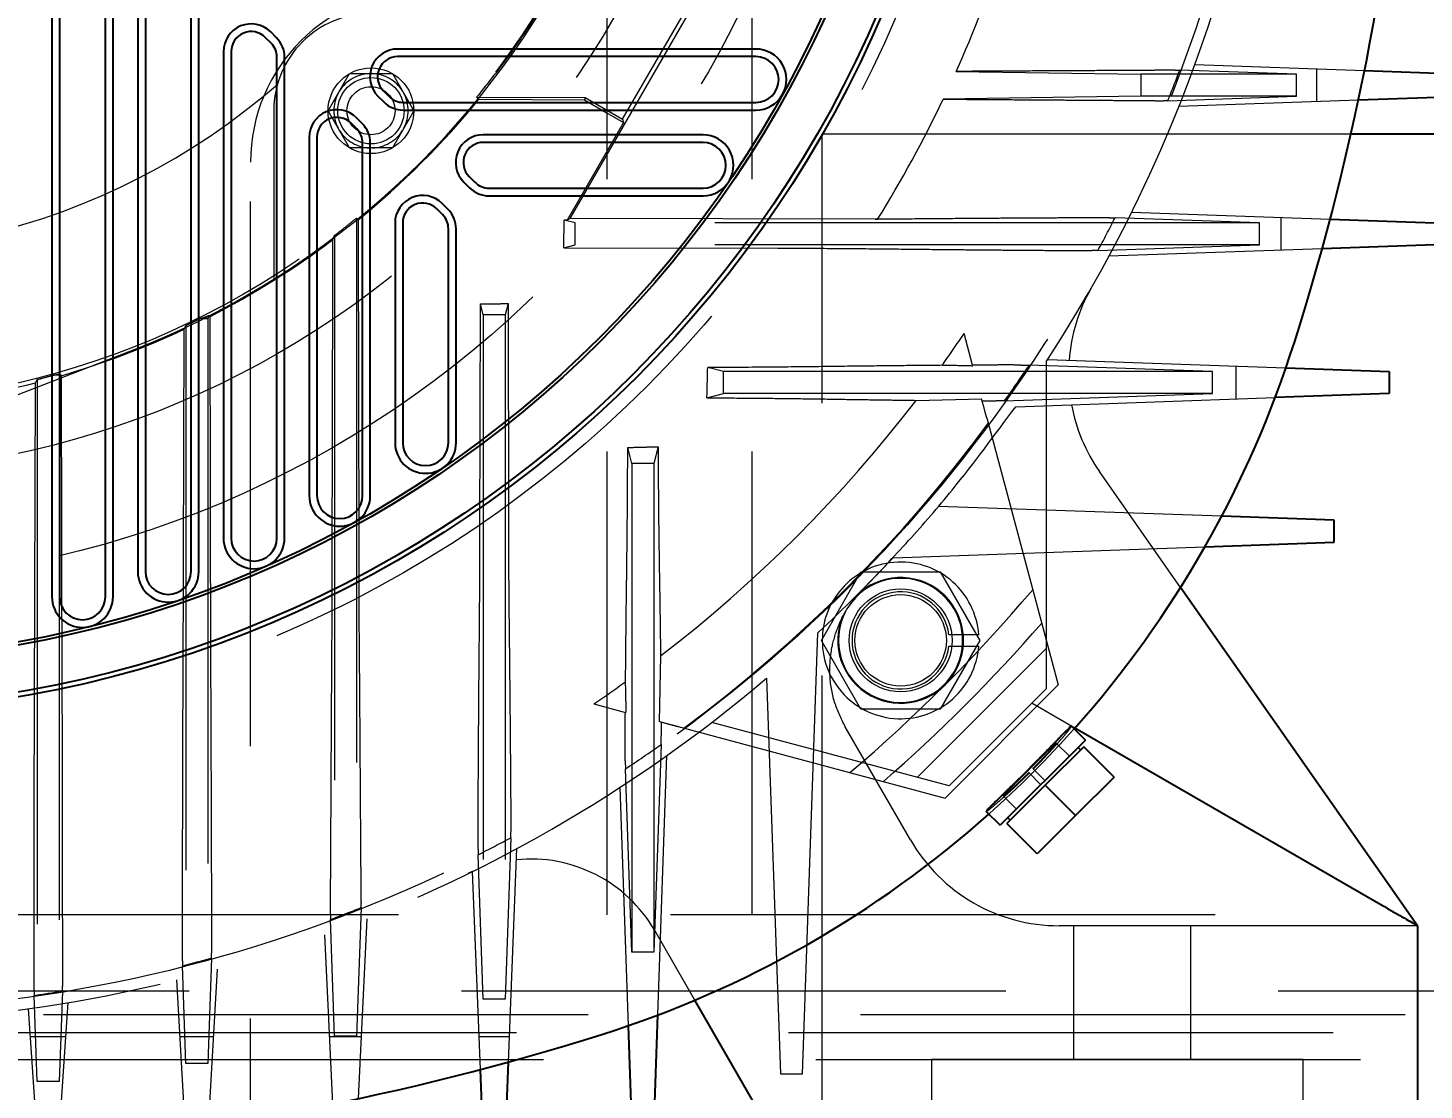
# Model space of a CAD drawing. Header units: millimetres. Extents: x 1293 to 41893, y 1011 to 26911.
# Drawn here: x 13398.4 to 13561.2, y 6477.9 to 6601.8 of the extents above; entities that cross this region are included whole.
import ezdxf

# ---------------------------------------------------------------- set-up
doc = ezdxf.new("R2010")
doc.units = ezdxf.units.MM
doc.header["$LTSCALE"] = 50
doc.linetypes.add('HIDDEN', pattern=[1.905, 1.27, -0.635])
doc.layers.add('CAPA_1', color=7, linetype='Continuous')
doc.styles.add('SLDTEXTSTYLE0', font='TXT', dxfattribs={"width": 0.75})
doc.dimstyles.new('SLDDIMSTYLE0', dxfattribs={"dimtxt": 100, "dimasz": 100, "dimexe": 0, "dimexo": 0.0625, "dimgap": 25, "dimtad": 2, "dimdec": 0, "dimlfac": 1.5, "dimrnd": 1e-09, "dimzin": 12, "dimdsep": 46, "dimtxsty": 'SLDTEXTSTYLE0', "dimsah": 1, "dimcen": 0.09, "dimadec": 0, "dimazin": 3, "dimtfac": 1, "dimtdec": 0, "dimtofl": 0, "dimtmove": 0, "dimatfit": 3, "dimfxl": 1, "dimfrac": 2, "dimtolj": 1, "dimtzin": 12, "dimarcsym": 0})

# ---------------------------------------------------------------- blocks, each defined once
blk = doc.blocks.new('_D_5')
at = {"layer": 'CAPA_1', "transparency": 16777216}
for p, q in [((11574.4, 7831.18), (17588.06, 7831.18)), ((17538.06, 7831.18), (17538.06, 4708.49)), ((16485.16, 4708.49), (17588.06, 4708.49))]:
    blk.add_line(p, q, dxfattribs=at)
for points in [[(17538.06, 7831.18), (17522.68, 7731.18), (17553.45, 7731.18)], [(17538.06, 4708.49), (17553.45, 4808.49), (17522.68, 4808.49)]]:
    blk.add_solid(points, dxfattribs=at)
at = {"layer": 'CAPA_1', "transparency": 16777216, "insert": (17409.15, 6122.06), "char_height": 100, "attachment_point": 1, "rotation": 90, "style": 'SLDTEXTSTYLE0'}
blk.add_mtext('4684', dxfattribs=at)
blk = doc.blocks.new('_D_15')
at = {"layer": 'CAPA_1', "transparency": 16777216}
for p, q in [((6530.12, 8742.38), (6530.12, 9415.65)), ((16745.16, 6492), (16745.16, 9415.65)), ((6530.12, 9365.65), (16745.16, 9365.65))]:
    blk.add_line(p, q, dxfattribs=at)
for points in [[(6530.12, 9365.65), (6630.12, 9350.26), (6630.12, 9381.03)], [(16745.16, 9365.65), (16645.16, 9381.03), (16645.16, 9350.26)]]:
    blk.add_solid(points, dxfattribs=at)
at = {"layer": 'CAPA_1', "transparency": 16777216, "insert": (11452.92, 9494.55), "char_height": 100, "attachment_point": 1, "style": 'SLDTEXTSTYLE0'}
blk.add_mtext('15323', dxfattribs=at)

msp = doc.modelspace()

# ---------------------------------------------------------------- linework, layer by layer
at = {"color": 1, "linetype": 'HIDDEN', "lineweight": 18}
for p, q in [((13465.8721537, 6647.6522048), (13465.8721537, 6498.3855382)), ((13482.8054871, 6647.6522048), (13482.8054871, 6498.3855382)), ((13467.7069705, 6591.1310562), (13479.3015761, 6611.1426552)), ((13461.622269, 6579.5753672), (13479.5757619, 6610.671729)), ((13433.3793975, 6592.1239633), (13435.8812486, 6596.4572966)), ((13435.8812486, 6596.4572966), (13440.884951, 6596.4572966)), ((13440.884951, 6596.4572966), (13443.3868021, 6592.1239633)), ((13506.6135818, 6596.7105884), (13528.1488006, 6596.384492)), ((13546.2813298, 6596.384492), (13528.1488006, 6596.384492)), ((13528.1488006, 6596.384492), (13528.1488006, 6593.8093219)), ((13546.2813298, 6596.384492), (13532.678318, 6596.8595196)), ((13534.4490344, 6597.5043346), (13554.2279832, 6596.8136384)), ((13546.2813298, 6593.8093219), (13546.2813298, 6596.384492)), ((13548.6538506, 6593.1855224), (13548.6538506, 6597.0082914)), ((13450.6983785, 6593.7029579), (13463.3458807, 6593.6643176)), ((13450.9741482, 6593.4569422), (13463.274082, 6593.3963611)), ((13463.3458807, 6593.6643176), (13463.274082, 6593.3963611)), ((13463.3458807, 6593.6643176), (13467.7069705, 6591.1310562)), ((13528.1488006, 6593.8093219), (13505.1158973, 6593.4738346)), ((13546.2813298, 6593.8093219), (13528.1488006, 6593.8093219)), ((13531.2991247, 6593.2861318), (13546.2813298, 6593.8093219)), ((13553.5136966, 6593.355232), (13532.5833954, 6592.6243298)), ((13427.0497665, 6592.1239633), (13427.0497665, 6572.4959458)), ((13435.8812486, 6587.79063), (13433.3793975, 6592.1239633)), ((13443.3868021, 6592.1239633), (13440.884951, 6587.79063)), ((13467.8119845, 6590.7391384), (13461.2597688, 6579.3671552)), ((13467.7069705, 6591.1310562), (13467.8119845, 6590.7391384)), ((13491.0054871, 6589.4522048), (13552.6563887, 6589.4522048)), ((13491.0054871, 6462.7855382), (13491.0054871, 6589.4522048)), ((13440.884951, 6587.79063), (13435.8812486, 6587.79063)), ((13424.3388204, 6422.7855382), (13424.3388204, 6586.1188715)), ((13527.0683589, 6580.2842111), (13550.2150528, 6579.4759108)), ((13436.6977412, 6579.6154906), (13436.6977412, 6484.2257332)), ((13462.1715799, 6579.0511586), (13460.9143371, 6579.3666211)), ((13461.622269, 6579.5753672), (13461.2597688, 6579.3671552)), ((13497.1797712, 6579.4669978), (13461.622269, 6579.5753672)), ((13462.1715799, 6576.4759886), (13462.1715799, 6579.0511586)), ((13541.9798507, 6579.0511586), (13462.1715799, 6579.0511586)), ((13497.4456037, 6579.4669978), (13497.1797712, 6579.4669978)), ((13541.9798507, 6579.0511586), (13525.1369616, 6579.6393253)), ((13541.9798507, 6576.4759886), (13541.9798507, 6579.0511586)), ((13544.515083, 6575.8521891), (13544.515083, 6579.6749581)), ((13434.1225711, 6577.5790623), (13434.1225711, 6484.2257332)), ((13460.8617569, 6576.1473329), (13462.1715799, 6576.4759886)), ((13460.8617569, 6576.1473329), (13485.8103529, 6576.1042179)), ((13541.9798507, 6576.4759886), (13462.1715799, 6576.4759886)), ((13523.1410041, 6575.8181216), (13541.9798507, 6576.4759886)), ((13549.2839433, 6576.0187214), (13524.4147808, 6575.1502711)), ((13451.0911496, 6542.3947247), (13451.140442, 6569.592726)), ((13451.4559045, 6568.3354832), (13451.140442, 6569.592726)), ((13454.3597302, 6569.6453062), (13454.0310745, 6568.3354832)), ((13454.3597302, 6569.6453062), (13454.4028452, 6544.6967102)), ((13416.7892378, 6567.0828543), (13416.7892378, 6481.0422674)), ((13419.3644079, 6567.8646417), (13418.3919615, 6567.8646417)), ((13419.4596041, 6568.2440364), (13419.3644079, 6567.8646417)), ((13419.3644079, 6567.8646417), (13419.3644079, 6481.0422674)), ((13419.5741643, 6568.1083385), (13419.6827112, 6526.6824849)), ((13451.4559045, 6568.3354832), (13451.4559045, 6488.5272124)), ((13454.0310745, 6568.3354832), (13451.4559045, 6568.3354832)), ((13454.0310745, 6568.3354832), (13454.0310745, 6488.5272124)), ((13416.4742038, 6525.6097854), (13416.5839495, 6566.6422767)), ((13508.5322791, 6562.4661759), (13507.5441688, 6566.1538536)), ((13393.0768228, 6557.4302403), (13410.178433, 6564.0367552)), ((13479.5049132, 6561.7178253), (13477.6433649, 6562.1849177)), ((13514.1758828, 6562.4737152), (13514.492645, 6562.4680007)), ((13536.5072758, 6561.7178253), (13515.1299221, 6562.4643389)), ((13517.1076548, 6562.8526246), (13517.1076548, 6524.7131168)), ((13517.2748023, 6563.1092437), (13545.067212, 6562.1387113)), ((13539.2565318, 6558.5188558), (13539.2565318, 6562.3416248)), ((13399.4559045, 6560.7838371), (13399.4559045, 6478.9395858)), ((13402.0310745, 6561.2754791), (13401.2653923, 6561.2754791)), ((13402.0727059, 6561.4413967), (13402.0310745, 6561.2754791)), ((13402.0310745, 6561.2754791), (13402.0310745, 6478.9395858)), ((13402.2399403, 6561.2269414), (13402.3506816, 6523.3176386)), ((13479.5049132, 6559.1426552), (13479.5049132, 6561.7178253)), ((13536.5072758, 6561.7178253), (13479.5049132, 6561.7178253)), ((13536.5072758, 6559.1426552), (13536.5072758, 6561.7178253)), ((13399.1400515, 6523.302677), (13399.2495345, 6560.4080106)), ((13477.5521586, 6558.6526777), (13479.5049132, 6559.1426552)), ((13536.5072758, 6559.1426552), (13479.5049132, 6559.1426552)), ((13512.2688125, 6558.2962294), (13536.5072758, 6559.1426552)), ((13501.9374773, 6558.3592009), (13509.5881343, 6558.5256707)), ((13509.6527842, 6558.284394), (13509.5881343, 6558.5256707)), ((13511.6126415, 6558.2919079), (13511.2808396, 6558.2856683)), ((13513.5530287, 6557.6212697), (13543.8134905, 6558.6779883)), ((13510.1811654, 6556.3124483), (13518.5218683, 6525.1845213)), ((13468.7892378, 6551.0021499), (13468.3221454, 6552.8636982)), ((13471.8543854, 6552.9549045), (13471.3644079, 6551.0021499)), ((13468.7892378, 6551.0021499), (13468.7892378, 6493.9997873)), ((13471.3644079, 6551.0021499), (13468.7892378, 6551.0021499)), ((13471.3644079, 6551.0021499), (13471.3644079, 6493.9997873)), ((13532.7863794, 6536.5477486), (13523.3367143, 6550.043269)), ((13537.5741433, 6544.8420754), (13504.5544776, 6545.9951475)), ((13499.2501373, 6540.0134347), (13535.6244037, 6541.2836521)), ((13490.8994877, 6530.3699711), (13495.5182899, 6538.3699711)), ((13495.5182899, 6538.3699711), (13504.7558942, 6538.3699711)), ((13504.7558942, 6538.3699711), (13509.3746963, 6530.3699711)), ((13436.9843198, 6534.0773372), (13437.0104597, 6528.4883208)), ((13433.8238661, 6528.4324714), (13433.8407388, 6532.520009)), ((13488.6977412, 6479.8294449), (13490.4936284, 6531.2569258)), ((13495.5182899, 6522.3699711), (13490.8994877, 6530.3699711)), ((13509.3746963, 6530.3699711), (13504.7558942, 6522.3699711)), ((13509.246062, 6531.0366377), (13505.7644064, 6531.0366377)), ((13505.7644064, 6529.7033044), (13509.246062, 6529.7033044)), ((13472.1478622, 6528.5695858), (13471.9813923, 6520.9189288)), ((13502.076096, 6514.3956033), (13517.1076548, 6529.427162)), ((13484.5119156, 6525.9525855), (13486.1225711, 6479.8294449)), ((13518.5218683, 6525.1845213), (13505.3225417, 6511.9851948)), ((13517.1076548, 6524.7131168), (13505.7939463, 6513.3994083)), ((13464.3532095, 6522.9628942), (13468.0408872, 6521.974784)), ((13504.7558942, 6522.3699711), (13495.5182899, 6522.3699711)), ((13515.6180128, 6522.957663), (13520.4607319, 6520.1617178)), ((13472.2226691, 6520.8542789), (13471.9813923, 6520.9189288)), ((13474.1946148, 6520.3258976), (13505.3225417, 6511.9851948)), ((13505.7939463, 6513.3994083), (13478.1274422, 6520.8126258)), ((13501.3033201, 6507.0969069), (13493.6754008, 6520.3088508)), ((13472.2108336, 6518.2382506), (13471.3644079, 6493.9997873)), ((13472.2151552, 6518.8944216), (13472.2213948, 6519.2262235)), ((13519.8152418, 6516.8672205), (13518.2417652, 6518.4406971)), ((13471.8290748, 6486.6935726), (13472.8857934, 6516.9540344)), ((13468.0333479, 6516.3311803), (13468.0390624, 6516.0144181)), ((13468.7892378, 6493.9997873), (13468.0427241, 6515.377141)), ((13516.49184, 6513.5438186), (13515.0850253, 6514.9506332)), ((13516.9632445, 6514.0152231), (13515.5564299, 6515.4220378)), ((13467.3978194, 6513.2322607), (13468.3683517, 6485.4398511)), ((13512.066366, 6512.2652979), (13513.6398426, 6510.6918212)), ((13454.6889415, 6507.366059), (13454.0310745, 6488.5272124)), ((13451.4559045, 6488.5272124), (13450.8677378, 6505.3701015)), ((13455.356792, 6506.0922822), (13454.3667043, 6481.1896075)), ((13451.1419656, 6480.3211697), (13450.222852, 6503.4387042)), ((13437.2209313, 6499.2079384), (13436.6977412, 6484.2257332)), ((13632.0721537, 6498.3855382), (13316.6054871, 6498.3855382)), ((13434.1225711, 6484.2257332), (13433.6475435, 6497.828745)), ((13437.8827333, 6497.9236677), (13436.8841607, 6476.9365658)), ((13560.4101562, 6497.0969069), (13518.6238282, 6497.0969069)), ((13520.3101562, 6497.0969069), (13520.3101562, 6481.4969069)), ((13533.9768228, 6481.4969069), (13533.9768228, 6497.0969069)), ((13433.9414467, 6476.328894), (13433.0027285, 6496.0580287)), ((13476.1487953, 6488.4248058), (13471.4609383, 6496.5444123)), ((13471.3644079, 6493.9997873), (13468.7892378, 6493.9997873)), ((13416.7892378, 6481.0422674), (13416.3916413, 6492.4279403)), ((13419.7936213, 6493.3333324), (13419.3644079, 6481.0422674)), ((13416.7489761, 6473.385565), (13415.7465517, 6490.7825175)), ((13420.4504231, 6492.023303), (13419.3987906, 6473.7723496)), ((13607.6721537, 6489.4522048), (13341.0054871, 6489.4522048)), ((13399.4559045, 6478.9395858), (13399.1055813, 6488.971529)), ((13402.3993614, 6489.4859431), (13402.0310745, 6478.9395858)), ((13399.4863967, 6472.4302403), (13398.459665, 6487.4259871)), ((13403.0521481, 6488.1371442), (13401.9767248, 6472.4302403)), ((13454.0310745, 6488.5272124), (13451.4559045, 6488.5272124)), ((13304.9638204, 6486.7438715), (13643.7138204, 6486.7438715)), ((13645.8304871, 6484.6272048), (13302.8471537, 6484.6272048)), ((13398.6815441, 6484.1853723), (13402.7815774, 6484.1853723)), ((13416.1266838, 6484.1853723), (13419.9987961, 6484.1853723)), ((13433.5676331, 6484.1853723), (13437.2290611, 6484.1853723)), ((13436.6977412, 6484.2257332), (13434.1225711, 6484.2257332)), ((13450.9883315, 6484.1853723), (13454.4858107, 6484.1853723)), ((13649.0054871, 6481.4522048), (13299.6721537, 6481.4522048)), ((13419.3644079, 6481.0422674), (13416.7892378, 6481.0422674)), ((13503.7434895, 6481.4969069), (13503.7434895, 6469.4969069)), ((13547.0768228, 6481.4969069), (13503.7434895, 6481.4969069)), ((13547.0768228, 6469.4969069), (13547.0768228, 6481.4969069)), ((13486.1225711, 6479.8294449), (13488.6977412, 6479.8294449)), ((13402.0310745, 6478.9395858), (13399.4559045, 6478.9395858))]:
    msp.add_line(p, q, dxfattribs=at)
at = {"color": 7, "linetype": 'Continuous', "lineweight": 25}
for p, q in [((13401.1836588, 6619.0258391), (13401.1836588, 6535.4473237)), ((13402.0768228, 6619.0258391), (13402.0768228, 6535.4473237)), ((13407.4101562, 6535.4473237), (13407.4101562, 6618.3591725)), ((13408.3033201, 6535.4473237), (13408.3033201, 6618.3591725)), ((13411.1836588, 6609.0258391), (13411.1836588, 6538.3923676)), ((13412.0768228, 6609.0258391), (13412.0768228, 6538.3923676)), ((13417.4101562, 6538.3923676), (13417.4101562, 6608.3591725)), ((13418.3033201, 6538.3923676), (13418.3033201, 6608.3591725)), ((13427.3583009, 6600.6406506), (13426.6916343, 6601.3073173)), ((13426.7267386, 6600.0090883), (13426.060072, 6600.6757549)), ((13421.1836588, 6599.0258391), (13421.1836588, 6542.29111)), ((13422.0768228, 6599.0258391), (13422.0768228, 6542.29111)), ((13427.4101562, 6542.29111), (13427.4101562, 6598.3591725)), ((13428.3033201, 6542.29111), (13428.3033201, 6598.3591725)), ((13483.2607692, 6599.3234042), (13441.481224, 6599.3234042)), ((13483.2607692, 6598.4302403), (13441.481224, 6598.4302403)), ((13554.2279832, 6596.8136384), (13566.5171301, 6596.384492)), ((13439.1997458, 6593.8154288), (13439.8664125, 6593.1487621)), ((13439.8313081, 6594.4469911), (13440.4979748, 6593.7803244)), ((13442.1478906, 6593.0969069), (13483.2607692, 6593.0969069)), ((13566.5171301, 6593.8093219), (13553.5136966, 6593.355232)), ((13442.1478906, 6592.203743), (13483.2607692, 6592.203743)), ((13436.7267386, 6590.0090883), (13436.060072, 6590.6757549)), ((13437.3583009, 6590.6406506), (13436.6916343, 6591.3073173)), ((13431.1836588, 6589.0258391), (13431.1836588, 6547.2462939)), ((13432.0768228, 6589.0258391), (13432.0768228, 6547.2462939)), ((13437.4101562, 6547.2462939), (13437.4101562, 6588.3591725)), ((13438.3033201, 6547.2462939), (13438.3033201, 6588.3591725)), ((13477.0958221, 6589.3234042), (13451.481224, 6589.3234042)), ((13477.0958221, 6588.4302403), (13451.481224, 6588.4302403)), ((13552.6563887, 6589.4522048), (13587.6721537, 6589.4522048)), ((13449.1997458, 6583.8154288), (13449.8664125, 6583.1487621)), ((13449.8313081, 6584.4469911), (13450.4979748, 6583.7803244)), ((13452.1478906, 6583.0969069), (13477.0958221, 6583.0969069)), ((13452.1478906, 6582.203743), (13477.0958221, 6582.203743)), ((13446.7267386, 6580.0090883), (13446.060072, 6580.6757549)), ((13447.3583009, 6580.6406506), (13446.6916343, 6581.3073173)), ((13441.1836588, 6579.0258391), (13441.1836588, 6553.411241)), ((13442.0768228, 6579.0258391), (13442.0768228, 6553.411241)), ((13550.2150528, 6579.4759108), (13562.3783625, 6579.0511586)), ((13447.4101562, 6553.411241), (13447.4101562, 6578.3591725)), ((13448.3033201, 6553.411241), (13448.3033201, 6578.3591725)), ((13562.3783625, 6576.4759886), (13549.2839433, 6576.0187214)), ((13545.067212, 6562.1387113), (13557.1198113, 6561.7178253)), ((13557.1198113, 6561.7178253), (13557.1198113, 6559.1426552)), ((13557.1198113, 6559.1426552), (13543.8134905, 6558.6779883)), ((13550.6776182, 6544.384492), (13537.5741433, 6544.8420754)), ((13550.6776182, 6541.8093219), (13550.6776182, 6544.384492)), ((13535.6244037, 6541.2836521), (13550.6776182, 6541.8093219)), ((13560.4101562, 6497.0969069), (13532.7863794, 6536.5477486)), ((13521.7008599, 6518.7528386), (13520.038303, 6520.4153955)), ((13520.4607319, 6520.1617178), (13556.4101562, 6499.406308)), ((13521.7008599, 6518.7528386), (13511.7542245, 6508.8062032)), ((13521.4887279, 6517.9750211), (13517.0103849, 6513.4966781)), ((13521.1116043, 6517.5978975), (13520.8287616, 6517.8807402)), ((13525.0242618, 6514.4394872), (13521.4887279, 6517.9750211)), ((13517.0103849, 6513.4966781), (13512.532042, 6509.0183352)), ((13520.5459188, 6509.9611442), (13517.0103849, 6513.4966781)), ((13525.0242618, 6514.4394872), (13520.5459188, 6509.9611442)), ((13510.0916676, 6510.4687601), (13511.7542245, 6508.8062032)), ((13516.0675759, 6505.4828013), (13512.532042, 6509.0183352)), ((13512.6263229, 6509.6783015), (13512.9091656, 6509.3954588)), ((13520.5459188, 6509.9611442), (13516.0675759, 6505.4828013)), ((13560.4101562, 6497.0969069), (13560.4101562, 6469.4969069)), ((13487.0768228, 6469.4969069), (13476.1487953, 6488.4248058)), ((13471.3644079, 6473.3872518), (13471.8290748, 6486.6935726)), ((13468.3683517, 6485.4398511), (13468.7892378, 6473.3872518)), ((13454.3667043, 6481.1896075), (13454.0184468, 6472.4302403)), ((13451.4556954, 6472.4302403), (13451.1419656, 6480.3211697))]:
    msp.add_line(p, q, dxfattribs=at)
at = {"color": 1, "linetype": 'HIDDEN', "lineweight": 18, "flags": 128}
for points in [[(13532.1654437, 6596.8606384), (13532.4526778, 6596.860011), (13532.678318, 6596.8595196)], [(13450.6983785, 6593.7029579), (13450.8528099, 6593.5651891), (13450.9741482, 6593.4569422)], [(13463.274082, 6593.3963611), (13465.8153134, 6591.9083144), (13467.8119845, 6590.7391384)], [(13531.2991247, 6593.2861318), (13531.0088761, 6593.2853991), (13530.7807702, 6593.2848216)], [(13436.6977412, 6579.6154906), (13436.8040904, 6579.4950448), (13436.8876506, 6579.4004091)], [(13461.2597688, 6579.3671552), (13461.0663284, 6579.3668557), (13460.9143371, 6579.3666211)], [(13524.5411079, 6579.6415405), (13524.8748435, 6579.640298), (13525.1369616, 6579.6393253)], [(13523.1410041, 6575.8181216), (13522.801469, 6575.8166765), (13522.5345643, 6575.8155367)], [(13416.5839495, 6566.6422767), (13416.698912, 6566.888808), (13416.7892378, 6567.0828543)], [(13419.4596041, 6568.2440364), (13419.5237578, 6568.1680433), (13419.5741643, 6568.1083385)], [(13514.492645, 6562.4680007), (13514.8496252, 6562.4659464), (13515.1299221, 6562.4643389)], [(13399.2495345, 6560.4080106), (13399.3651023, 6560.6183621), (13399.4559045, 6560.7838371)], [(13402.0727059, 6561.4413967), (13402.1663571, 6561.3212885), (13402.2399403, 6561.2269414)], [(13512.2688125, 6558.2962294), (13511.9014917, 6558.2938141), (13511.6126415, 6558.2919079)], [(13472.2108336, 6518.2382506), (13472.213249, 6518.6055714), (13472.2151552, 6518.8944216)], [(13468.0390624, 6516.0144181), (13468.0411166, 6515.6574379), (13468.0427241, 6515.377141)], [(13454.6889415, 6507.366059), (13454.6903866, 6507.7055941), (13454.6915264, 6507.9724988)], [(13450.8655226, 6505.9659552), (13450.8667651, 6505.6322196), (13450.8677378, 6505.3701015)], [(13437.2209313, 6499.2079384), (13437.221664, 6499.498187), (13437.2222415, 6499.7262929)], [(13433.6464247, 6498.3416194), (13433.6470521, 6498.0543853), (13433.6475435, 6497.828745)], [(13419.7936213, 6493.3333324), (13419.7940189, 6493.6428731), (13419.7943324, 6493.8861139)], [(13416.3910497, 6492.9772992), (13416.3913815, 6492.6696446), (13416.3916413, 6492.4279403)], [(13399.1053844, 6489.5095858), (13399.1054948, 6489.2082696), (13399.1055813, 6488.971529)], [(13402.3993614, 6489.4859431), (13402.3995056, 6489.7882245), (13402.3996192, 6490.0257418)]]:
    msp.add_lwpolyline(points, dxfattribs=at)
at = {"color": 1, "linetype": 'HIDDEN', "lineweight": 18}
for centre, radius in [((13374.7434895, 6655.7635736), 168.6666667), ((13374.7434895, 6655.7635736), 135.4666667), ((13374.7434895, 6655.7635736), 118.7026667), ((13374.7434895, 6655.7635736), 106.0026667), ((13374.7434895, 6655.7635736), 98), ((13438.3830998, 6592.1239633), 5), ((13438.3830998, 6592.1239633), 3.8666667), ((13438.3830998, 6592.1239633), 2.8), ((13500.137092, 6530.3699711), 6), ((13500.137092, 6530.3699711), 5.3333333)]:
    msp.add_circle(centre, radius, dxfattribs=at)
at = {"color": 7, "linetype": 'Continuous', "lineweight": 25}
for radius in [133.8692317, 133.3333333, 127.9170962, 127.5598306]:
    msp.add_circle((13374.7434895, 6655.7635736), radius, dxfattribs=at)
at = {"color": 1, "linetype": 'HIDDEN', "lineweight": 18}
for centre, radius, start, end in [((13374.7434895, 6655.7635736), 98.3333333, 291.122021382, 248.877978618), ((13374.7434895, 6655.7635736), 170, 326.870377703, 33.129622297), ((13374.7434895, 6655.7635736), 144.4886719, 335.876601001, 341.865522889), ((13444.3388204, 6586.1188715), 20, 90, 180), ((13438.3830998, 6592.1239633), 11.3333333, 90, 180), ((13438.3830998, 6592.1239633), 4.3370357, 92.367607847, 147.632392153), ((13438.3830998, 6592.1239633), 4.3370357, 32.367607847, 87.632392153), ((13374.7434895, 6655.7635736), 168.5618511, 338.244292984, 339.54627988), ((13374.7434895, 6655.7635736), 80.3039158, 283.196969166, 311.044601315), ((13438.3830998, 6592.1239633), 4.3370357, 152.367607847, 207.632392153), ((13374.7434895, 6655.7635736), 98.4542008, 309.138614096, 320.739377535), ((13438.3830998, 6592.1239633), 4.3370357, 332.367607847, 27.632392153), ((13374.7434895, 6655.7635736), 144.4886719, 328.126516007, 334.46231525), ((13438.3830998, 6592.1239633), 4.3370357, 212.367607847, 267.632392153), ((13438.3830998, 6592.1239633), 4.3370357, 272.367607847, 327.632392153), ((13374.7434895, 6655.7635736), 168.5618511, 331.687542956, 333.152961401), ((13374.7434895, 6655.7635736), 98.4542008, 297.087164924, 306.959923481), ((13539.7197552, 6561.5147977), 20, 150.261239105, 175.678435701), ((13374.7434895, 6655.7635736), 98.4542008, 286.217335555, 295.149007718), ((13374.7434895, 6655.7635736), 160.2058749, 324.372359917, 325.989761774), ((13374.7434895, 6655.7635736), 168.5618511, 324.673926587, 326.392437402), ((13374.7434895, 6655.7635736), 98.4542008, 275.924547373, 284.412906759), ((13374.7434895, 6655.7635736), 160.2058749, 307.444669982, 322.555330018), ((13539.7197552, 6561.5147977), 20, 190.563042379, 215), ((13374.7434895, 6655.7635736), 168.5618511, 306.434523655, 323.565476345), ((13374.7434895, 6655.7635736), 170, 312.912695672, 317.087304328), ((13500.137092, 6530.3699711), 9.1333333, 4.185896344, 355.814103656), ((13500.137092, 6530.3699711), 7.3333333, 157.167739138, 134.97503065), ((13500.137092, 6530.3699711), 7.2376043, 152.430314357, 147.634934204), ((13374.7434895, 6655.7635736), 184.6666667, 310.31662153, 319.683406075), ((13500.137092, 6530.3699711), 5.6666667, 6.756327031, 353.243672969), ((13374.7434895, 6655.7635736), 188, 311.016674044, 318.983308945), ((13374.7434895, 6655.7635736), 170, 229.782073947, 310.217914116), ((13374.7434895, 6655.7635736), 160.2058749, 304.010238226, 305.627640083), ((13525.6180128, 6540.278171), 20, 239.443262911, 240), ((13427.8677901, 6602.639273), 124, 311.748413646, 318.251586354), ((13374.7434895, 6655.7635736), 168.5618511, 303.607562598, 305.326073413), ((13374.7434895, 6655.7635736), 168.5618511, 296.847038599, 298.312457044), ((13518.6238282, 6517.0969069), 20, 210, 270), ((13457.0271816, 6488.211079), 16.6666667, 30, 95.931159942), ((13457.0271816, 6488.211079), 16.6666667, 114.093622402, 116.155286081), ((13374.7434895, 6655.7635736), 168.5618511, 290.45372012, 291.755707016), ((13374.7434895, 6655.7635736), 168.5618511, 284.304749948, 285.501388544), ((13374.7434895, 6655.7635736), 168.5618511, 278.31001108, 279.443188696)]:
    msp.add_arc(centre, radius, start, end, dxfattribs=at)
at = {"color": 7, "linetype": 'Continuous', "lineweight": 25}
for centre, radius, start, end in [((13260.0768228, 6655.7635736), 300, 342.431691369, 356.179573657), ((13424.4101562, 6599.0258391), 3.2264973, 45, 180), ((13424.4101562, 6599.0258391), 2.3333333, 45, 180), ((13425.0768228, 6598.3591725), 2.3333333, 0, 45), ((13425.0768228, 6598.3591725), 3.2264973, 0, 45), ((13441.481224, 6596.0969069), 3.2264973, 90, 225), ((13441.481224, 6596.0969069), 2.3333333, 90, 225), ((13483.2607692, 6595.7635736), 3.5598306, 270, 90.000020972), ((13483.2607692, 6595.7635736), 2.6666667, 270, 90), ((13442.1478906, 6595.4302403), 3.2264973, 225, 270), ((13442.1478906, 6595.4302403), 2.3333333, 225, 270), ((13434.4101562, 6589.0258391), 3.2264973, 45, 180), ((13434.4101562, 6589.0258391), 2.3333333, 45, 180), ((13435.0768228, 6588.3591725), 2.3333333, 0, 45), ((13435.0768228, 6588.3591725), 3.2264973, 0, 45), ((13451.481224, 6586.0969069), 3.2264973, 90, 225), ((13451.481224, 6586.0969069), 2.3333333, 90, 225), ((13477.0958221, 6585.7635736), 3.5598306, 270, 90.000020972), ((13477.0958221, 6585.7635736), 2.6666667, 270, 90), ((13452.1478906, 6585.4302403), 2.3333333, 225, 270), ((13444.4101562, 6579.0258391), 3.2264973, 45, 180), ((13452.1478906, 6585.4302403), 3.2264973, 225, 270), ((13444.4101562, 6579.0258391), 2.3333333, 45, 180), ((13445.0768228, 6578.3591725), 3.2264973, 0, 45), ((13445.0768228, 6578.3591725), 2.3333333, 0, 45), ((13427.8677901, 6602.639273), 124, 318.251586354, 342.431691369), ((13444.7434895, 6553.411241), 3.5598306, 180, 359.9999824), ((13444.7434895, 6553.411241), 2.6666667, 180, 0), ((13434.7434895, 6547.2462939), 3.5598306, 180, 359.9999824), ((13434.7434895, 6547.2462939), 2.6666667, 180, 0), ((13424.7434895, 6542.29111), 3.5598306, 180, 359.9999824), ((13424.7434895, 6542.29111), 2.6666667, 180, 0), ((13414.7434895, 6538.3923676), 3.5598306, 180, 359.9999824), ((13414.7434895, 6538.3923676), 2.6666667, 180, 0), ((13404.7434895, 6535.4473237), 3.5598306, 180, 359.9999824), ((13404.7434895, 6535.4473237), 2.6666667, 180, 0), ((13427.8677901, 6602.639273), 124, 287.568308631, 311.748413646), ((13374.7434895, 6770.4302403), 300, 273.820426343, 287.568308631)]:
    msp.add_arc(centre, radius, start, end, dxfattribs=at)
at = {"color": 1, "linetype": 'HIDDEN', "lineweight": 18}
for points, knots in [([(13463.4242088, 6613.7178253), (13462.4312512, 6611.7344912), (13460.4433016, 6607.7637595), (13457.1992201, 6602.4927695), (13453.9563492, 6597.7925514), (13451.7837791, 6595.0654156), (13450.6983785, 6593.7029579)], [0, 0, 0, 0, 0.2796888648, 0.5599507695, 0.7801545229, 1, 1, 1, 1]), ([(13532.1099484, 6596.859516), (13531.921912, 6596.8563056), (13531.5458987, 6596.8498858), (13529.9068828, 6596.837107), (13527.5399555, 6596.8228624), (13524.437701, 6596.8059593), (13520.7045227, 6596.7867766), (13516.4279722, 6596.7647617), (13511.7255321, 6596.7396985), (13508.3202684, 6596.7203072), (13506.6135818, 6596.7105884)], [0, 0, 0, 0, 0.1253568402, 0.25067403916, 0.37561653004, 0.50050682725, 0.62537663937, 0.75036932725, 0.87488741291, 1, 1, 1, 1]), ([(13532.1654437, 6596.8606384), (13532.1551102, 6596.860497), (13532.1366574, 6596.8602446), (13532.1181095, 6596.8597386), (13532.1099484, 6596.859516)], [0, 0, 0, 0, 0.56, 1, 1, 1, 1]), ([(13505.1158973, 6593.4738346), (13506.5895334, 6593.4633308), (13509.5413397, 6593.4422909), (13513.676106, 6593.414282), (13517.5015684, 6593.3888932), (13520.9283201, 6593.3663472), (13523.9227003, 6593.3463226), (13526.3756788, 6593.329146), (13528.2676606, 6593.3145615), (13529.6277195, 6593.3023348), (13530.4429746, 6593.2928637), (13530.6422731, 6593.2880915), (13530.7257156, 6593.2860934)], [0, 0, 0, 0, 0.1075589375, 0.2154488203, 0.3229535391, 0.428669279, 0.5347683016, 0.6404366157, 0.7370056179, 0.8339120941, 0.9304621427, 1, 1, 1, 1]), ([(13530.7257156, 6593.2860934), (13530.7359635, 6593.2857829), (13530.7542632, 6593.2852285), (13530.7726709, 6593.2849459), (13530.7807702, 6593.2848216)], [0, 0, 0, 0, 0.56, 1, 1, 1, 1]), ([(13434.1225711, 6577.5790623), (13434.6078769, 6577.9533985), (13435.4745182, 6578.6218744), (13436.3239695, 6579.3118783), (13436.6977412, 6579.6154906)], [0, 0, 0, 0, 0.559984597, 1, 1, 1, 1]), ([(13436.8876506, 6579.4004091), (13436.8912331, 6577.3733233), (13436.8985882, 6573.2116582), (13436.9110137, 6566.8123017), (13436.9244263, 6560.273788), (13436.9384441, 6553.7841073), (13436.9529066, 6547.3531273), (13436.9680961, 6540.8108378), (13436.9788341, 6536.3541247), (13436.9843198, 6534.0773372)], [0, 0, 0, 0, 0.1339756239, 0.2750557773, 0.4232422783, 0.566615719, 0.7046586309, 0.84911985, 1, 1, 1, 1]), ([(13460.8617569, 6576.1473329), (13460.8716534, 6576.748198), (13460.8893256, 6577.8211714), (13460.9066947, 6578.8944003), (13460.9143371, 6579.3666211)], [0, 0, 0, 0, 0.5599999589, 1, 1, 1, 1]), ([(13497.1822881, 6579.4638516), (13497.2314691, 6579.4644353), (13497.3193025, 6579.4654778), (13497.4070077, 6579.4665333), (13497.4456037, 6579.4669978)], [0, 0, 0, 0, 0.55993475, 1, 1, 1, 1]), ([(13497.2179216, 6579.4641651), (13497.2112706, 6579.4641065), (13497.1993939, 6579.4640019), (13497.1875148, 6579.4638975), (13497.1822881, 6579.4638516)], [0, 0, 0, 0, 0.5600071531, 1, 1, 1, 1]), ([(13524.4750132, 6579.6421698), (13524.2672765, 6579.6420543), (13523.8517816, 6579.6418231), (13522.474182, 6579.6373358), (13520.7459382, 6579.6303505), (13518.7857607, 6579.6212562), (13516.4536093, 6579.6091375), (13513.7500205, 6579.593468), (13510.709705, 6579.5739717), (13506.9830201, 6579.5475729), (13502.5129772, 6579.5125588), (13498.9831349, 6579.4802981), (13497.2179216, 6579.4641651)], [0, 0, 0, 0, 0.1088436276, 0.2176984585, 0.3035197624, 0.3896004215, 0.4754515796, 0.5659504531, 0.6567052849, 0.7472471323, 0.8736026425, 1, 1, 1, 1]), ([(13524.4750132, 6579.6421698), (13524.4889932, 6579.6419948), (13524.5139576, 6579.6416822), (13524.5328119, 6579.6415838), (13524.5411079, 6579.6415405)], [0, 0, 0, 0, 0.5599973733, 1, 1, 1, 1]), ([(13433.8407388, 6532.520009), (13433.8471532, 6535.1219334), (13433.8596658, 6540.1975324), (13433.8772773, 6547.6216108), (13433.8943519, 6555.0628867), (13433.9106496, 6562.5075073), (13433.9261059, 6569.940874), (13433.9352551, 6574.756792), (13433.9396937, 6577.0931277)], [0, 0, 0, 0, 0.175307116, 0.3419732753, 0.4999993018, 0.6762960666, 0.8429622257, 1, 1, 1, 1]), ([(13433.9396937, 6577.0931277), (13433.9738318, 6577.1836721), (13434.0347928, 6577.3453586), (13434.09575, 6577.5076528), (13434.1225711, 6577.5790623)], [0, 0, 0, 0, 0.56, 1, 1, 1, 1]), ([(13485.8103529, 6576.1042179), (13487.7507263, 6576.0985574), (13491.6022705, 6576.0873216), (13495.2842745, 6576.0531766), (13497.1113178, 6576.0362335)], [0, 0, 0, 0, 0.5037910466, 1, 1, 1, 1]), ([(13497.1113178, 6576.0362335), (13498.7748957, 6576.0178443), (13502.0830794, 6575.9812756), (13506.1553713, 6575.9408236), (13509.4449924, 6575.910238), (13512.0426793, 6575.8874798), (13514.8236574, 6575.864428), (13517.5899727, 6575.843607), (13520.0236475, 6575.8268559), (13521.762519, 6575.8170561), (13522.2323707, 6575.8155856), (13522.4668768, 6575.8148517)], [0, 0, 0, 0, 0.1271802127, 0.2529100282, 0.3359930252, 0.4185141661, 0.5005385335, 0.6260842889, 0.7507249022, 0.8755850954, 1, 1, 1, 1]), ([(13522.5345643, 6575.8155367), (13522.5236556, 6575.8154693), (13522.5041758, 6575.8153491), (13522.4782738, 6575.8150037), (13522.4668768, 6575.8148517)], [0, 0, 0, 0, 0.5599970975, 1, 1, 1, 1]), ([(13451.140442, 6569.592726), (13451.7414444, 6569.6024596), (13452.814663, 6569.6198412), (13453.8876263, 6569.6375252), (13454.3597302, 6569.6453062)], [0, 0, 0, 0, 0.559999987, 1, 1, 1, 1]), ([(13416.7892378, 6567.0828543), (13417.0893748, 6567.2268246), (13417.6253402, 6567.4839173), (13418.1577136, 6567.748308), (13418.3919615, 6567.8646417)], [0, 0, 0, 0, 0.5599932061, 1, 1, 1, 1]), ([(13418.3919615, 6567.8646417), (13418.5920116, 6567.9350507), (13418.9508704, 6568.0613534), (13419.3035361, 6568.1879934), (13419.4596041, 6568.2440364)], [0, 0, 0, 0, 0.557461838, 1, 1, 1, 1]), ([(13477.5521586, 6558.6526777), (13477.5707293, 6559.3099615), (13477.6038923, 6560.4837231), (13477.6313035, 6561.6650924), (13477.6433649, 6562.1849177)], [0, 0, 0, 0, 0.5599807063, 1, 1, 1, 1]), ([(13491.0217366, 6562.2860388), (13488.8761091, 6562.2620718), (13484.5416801, 6562.2136554), (13479.9580221, 6562.1945604), (13477.6433649, 6562.1849177)], [0, 0, 0, 0, 0.49501966688, 1, 1, 1, 1]), ([(13504.9620038, 6562.4412242), (13503.6179384, 6562.4295778), (13500.90791, 6562.4060954), (13496.1908026, 6562.3541064), (13492.7550553, 6562.3088636), (13491.0217366, 6562.2860388)], [0, 0, 0, 0, 0.3277587796, 0.6608573932, 1, 1, 1, 1]), ([(13508.5607997, 6562.3597355), (13507.8890385, 6562.3756021), (13506.6894662, 6562.4039352), (13505.489839, 6562.4298304), (13504.9620038, 6562.4412242)], [0, 0, 0, 0, 0.5600006507, 1, 1, 1, 1]), ([(13514.1758828, 6562.4737152), (13513.9417227, 6562.4759684), (13513.4729093, 6562.4804797), (13512.2202002, 6562.4816496), (13510.6144267, 6562.4773828), (13509.2285173, 6562.4699233), (13508.5322791, 6562.4661759)], [0, 0, 0, 0, 0.2482609253, 0.4970446869, 0.7473307412, 1, 1, 1, 1]), ([(13399.4559045, 6560.7838371), (13399.7943127, 6560.8732775), (13400.398618, 6561.0329938), (13401.0005427, 6561.2013859), (13401.2653923, 6561.2754791)], [0, 0, 0, 0, 0.5599954018, 1, 1, 1, 1]), ([(13401.2653923, 6561.2754791), (13401.4165721, 6561.3062042), (13401.6877422, 6561.3613156), (13401.9546165, 6561.4168314), (13402.0727059, 6561.4413967)], [0, 0, 0, 0, 0.5575090634, 1, 1, 1, 1]), ([(13477.5521586, 6558.6526777), (13479.1017087, 6558.6437563), (13482.1768558, 6558.6260514), (13486.6291443, 6558.583835), (13489.4331512, 6558.5444244), (13490.8241865, 6558.5248733)], [0, 0, 0, 0, 0.3385470683, 0.6718608823, 1, 1, 1, 1]), ([(13490.8241865, 6558.5248733), (13492.1902835, 6558.5027455), (13494.9015244, 6558.4588295), (13498.643981, 6558.4030759), (13500.8448766, 6558.3737562), (13501.9374773, 6558.3592009)], [0, 0, 0, 0, 0.338365905, 0.6715419618, 1, 1, 1, 1]), ([(13495.7330304, 6536.3419215), (13497.5285022, 6538.212097), (13501.1212322, 6541.9543087), (13507.1698268, 6548.9788203), (13511.1319517, 6554.3432854), (13513.5530287, 6557.6212697)], [0, 0, 0, 0, 0.2798285323, 0.5599354762, 1, 1, 1, 1]), ([(13509.6527842, 6558.284394), (13510.0008295, 6558.2833673), (13510.6950911, 6558.2813192), (13511.0859333, 6558.2842211), (13511.2808396, 6558.2856683)], [0, 0, 0, 0, 0.5013172046, 1, 1, 1, 1]), ([(13510.1811654, 6556.3124483), (13510.1382865, 6556.4721563), (13510.0521936, 6556.7928195), (13509.7862655, 6557.7859148), (13509.6527842, 6558.284394)], [0, 0, 0, 0, 0.49805508124, 1, 1, 1, 1]), ([(13468.2210243, 6539.4853265), (13468.2374376, 6540.9146641), (13468.2703663, 6543.7822458), (13468.3036704, 6548.2660922), (13468.315976, 6551.32842), (13468.3221454, 6552.8636982)], [0, 0, 0, 0, 0.3313579456, 0.6647806569, 1, 1, 1, 1]), ([(13468.3221454, 6552.8636982), (13468.9835816, 6552.8791745), (13470.1647112, 6552.9068106), (13471.3380986, 6552.9402092), (13471.8543854, 6552.9549045)], [0, 0, 0, 0, 0.5600031008, 1, 1, 1, 1]), ([(13471.8543854, 6552.9549045), (13471.8631918, 6551.4245317), (13471.8807805, 6548.3679886), (13471.9228199, 6543.9138261), (13471.9624234, 6541.0915176), (13471.9821898, 6539.6828766)], [0, 0, 0, 0, 0.3343405912, 0.6677630742, 1, 1, 1, 1]), ([(13454.4028452, 6544.6967102), (13454.408395, 6542.7687823), (13454.4194825, 6538.9171842), (13454.4537265, 6535.2348681), (13454.4708296, 6533.3957453)], [0, 0, 0, 0, 0.5005527221, 1, 1, 1, 1]), ([(13451.042898, 6533.2891415), (13451.054574, 6534.7698899), (13451.0781103, 6537.7547605), (13451.0867805, 6540.8400167), (13451.0911496, 6542.3947247)], [0, 0, 0, 0, 0.496084596, 1, 1, 1, 1]), ([(13468.0658389, 6525.5450593), (13468.0774852, 6526.8891247), (13468.1009677, 6529.5991531), (13468.1529567, 6534.3162605), (13468.1981995, 6537.7520078), (13468.2210243, 6539.4853265)], [0, 0, 0, 0, 0.3277587796, 0.6608573932, 1, 1, 1, 1]), ([(13471.9821898, 6539.6828766), (13472.0043175, 6538.3167796), (13472.0482336, 6535.6055387), (13472.1039872, 6531.8630821), (13472.1333069, 6529.6621864), (13472.1478622, 6528.5695858)], [0, 0, 0, 0, 0.338365905, 0.6715419618, 1, 1, 1, 1]), ([(13493.6754008, 6520.3088508), (13493.2166294, 6521.2444277), (13492.2786771, 6523.1572025), (13491.7712036, 6526.4092334), (13492.0141615, 6529.5110208), (13492.88357, 6532.230609), (13494.0864685, 6534.4863315), (13495.1928077, 6535.7331184), (13495.7330304, 6536.3419215)], [0, 0, 0, 0, 0.18263761871, 0.37340024688, 0.56657987334, 0.71637154842, 0.86150489798, 1, 1, 1, 1]), ([(13450.8648932, 6506.0320499), (13450.8649773, 6506.2800473), (13450.8651457, 6506.7765822), (13450.8720767, 6508.6530839), (13450.8832418, 6511.2820675), (13450.9010493, 6514.6494847), (13450.9250341, 6518.6355141), (13450.9563696, 6523.1287842), (13450.9948598, 6528.026175), (13451.0268302, 6531.5287909), (13451.042898, 6533.2891415)], [0, 0, 0, 0, 0.124668453, 0.249608378, 0.3741990942, 0.4994072733, 0.6238316229, 0.7491925727, 0.8739487778, 1, 1, 1, 1]), ([(13454.4708296, 6533.3957453), (13454.4892176, 6531.7321529), (13454.5257838, 6528.4239428), (13454.5712202, 6523.8514951), (13454.6092085, 6519.6973843), (13454.6400459, 6516.0255025), (13454.6634591, 6512.9172132), (13454.680206, 6510.4833751), (13454.690009, 6508.7445521), (13454.6914781, 6508.2746946), (13454.6922114, 6508.0401863)], [0, 0, 0, 0, 0.1271932831, 0.2529358207, 0.3773101779, 0.5004884103, 0.6260475431, 0.7506998873, 0.8755729959, 1, 1, 1, 1]), ([(13433.6475471, 6498.3971147), (13433.6498712, 6498.5198119), (13433.6545168, 6498.7650785), (13433.6631115, 6499.7238947), (13433.6730216, 6501.0960357), (13433.6836958, 6502.9005672), (13433.695789, 6505.0962543), (13433.7092565, 6507.6531485), (13433.7240703, 6510.5350834), (13433.7404587, 6513.7041734), (13433.7613673, 6517.6799217), (13433.7884824, 6522.5588681), (13433.8120406, 6526.4694665), (13433.8238661, 6528.4324714)], [0, 0, 0, 0, 0.0836176029, 0.1671480356, 0.250721225, 0.334099307, 0.4174107611, 0.5007471061, 0.5839860184, 0.6673093886, 0.7507578866, 0.8748878138, 1, 1, 1, 1]), ([(13437.0104597, 6528.4883208), (13437.0244127, 6526.5977458), (13437.0521845, 6522.8347801), (13437.0837954, 6518.1603178), (13437.1092571, 6514.3614857), (13437.1291244, 6511.3407816), (13437.1472525, 6508.5955812), (13437.1636016, 6506.1609625), (13437.178341, 6504.070811), (13437.1916407, 6502.3531098), (13437.2029589, 6501.0463998), (13437.2129911, 6500.1326976), (13437.2183096, 6499.8984882), (13437.2209697, 6499.7813475)], [0, 0, 0, 0, 0.1252994586, 0.2493937334, 0.3328579312, 0.4160616007, 0.4990478695, 0.5824745932, 0.6657623932, 0.7490069254, 0.8327104275, 0.9163295208, 1, 1, 1, 1]), ([(13419.6827112, 6526.6824849), (13419.6834039, 6526.4446777), (13419.6846408, 6526.0200647), (13419.6862248, 6525.5972526), (13419.6869217, 6525.4112391)], [0, 0, 0, 0, 0.560056369, 1, 1, 1, 1]), ([(13416.3909894, 6492.9947908), (13416.3913747, 6493.1322261), (13416.3921444, 6493.4067959), (13416.3943739, 6494.4445023), (13416.3975409, 6495.9244552), (13416.4013044, 6497.871955), (13416.4061436, 6500.2464921), (13416.4119889, 6503.0074434), (13416.4189709, 6506.1143394), (13416.4271198, 6509.5252018), (13416.4362973, 6513.193997), (13416.4474722, 6517.0851244), (13416.4596434, 6521.1550301), (13416.4689063, 6523.9718337), (13416.4735503, 6525.3840334)], [0, 0, 0, 0, 0.0834106995, 0.1666389369, 0.2497508604, 0.333577186, 0.4171088975, 0.5003933541, 0.5836357938, 0.6667357182, 0.7497113978, 0.8326816396, 0.9161152223, 1, 1, 1, 1]), ([(13416.4735503, 6525.3840334), (13416.4736752, 6525.4261588), (13416.4738983, 6525.501384), (13416.4741104, 6525.5766622), (13416.4742038, 6525.6097854)], [0, 0, 0, 0, 0.55998946206, 1, 1, 1, 1]), ([(13419.6869217, 6525.4112391), (13419.6928363, 6524.0359682), (13419.7046278, 6521.2942084), (13419.7199714, 6517.3432033), (13419.7334597, 6513.5588213), (13419.7458988, 6509.9847488), (13419.7566251, 6506.6572877), (13419.7658493, 6503.6340304), (13419.7737317, 6500.953074), (13419.7802853, 6498.650878), (13419.7857108, 6496.759819), (13419.7896614, 6495.3198094), (13419.7926967, 6494.3078402), (13419.7938301, 6494.0385122), (13419.7943973, 6493.9037373)], [0, 0, 0, 0, 0.083632699, 0.1667313471, 0.249283536, 0.3326977563, 0.4161071213, 0.4995317749, 0.5828106995, 0.6662248862, 0.7498261038, 0.8331288638, 0.9164956893, 1, 1, 1, 1]), ([(13468.1473276, 6521.9462634), (13468.131461, 6522.6180246), (13468.1031279, 6523.8175968), (13468.0772327, 6525.0172241), (13468.0658389, 6525.5450593)], [0, 0, 0, 0, 0.5600006396, 1, 1, 1, 1]), ([(13399.1350413, 6521.2774654), (13399.1357141, 6521.6555021), (13399.1369155, 6522.3305677), (13399.1390932, 6523.0056436), (13399.1400515, 6523.302677)], [0, 0, 0, 0, 0.5599999996, 1, 1, 1, 1]), ([(13402.3506816, 6523.3176386), (13402.3515369, 6523.0532687), (13402.3530642, 6522.5811796), (13402.3541123, 6522.1090907), (13402.3545735, 6521.9013716)], [0, 0, 0, 0, 0.5600000002, 1, 1, 1, 1]), ([(13402.3545735, 6521.9013716), (13402.3574507, 6520.5122305), (13402.3631885, 6517.741972), (13402.3705128, 6513.7455267), (13402.3767451, 6509.9212358), (13402.3825688, 6506.3118), (13402.3873926, 6502.9526245), (13402.3913599, 6499.9047247), (13402.3946062, 6497.2046964), (13402.3970704, 6494.8865615), (13402.3988669, 6492.9857661), (13402.3998114, 6491.5357054), (13402.4002185, 6490.5073435), (13402.3999826, 6490.2153626), (13402.3998645, 6490.0691962)], [0, 0, 0, 0, 0.0837429316, 0.1670021627, 0.2497715035, 0.3331924181, 0.4168176325, 0.5006544832, 0.5839319072, 0.6675463939, 0.7515171484, 0.8341623076, 0.9169812233, 1, 1, 1, 1]), ([(13468.0333479, 6516.3311803), (13468.0310947, 6516.5653404), (13468.0265833, 6517.0341538), (13468.0254135, 6518.2868629), (13468.0296803, 6519.8926364), (13468.0371398, 6521.2785458), (13468.0408872, 6521.974784)], [0, 0, 0, 0, 0.24826092535, 0.49704468687, 0.74733074116, 1, 1, 1, 1]), ([(13399.1051464, 6489.5528295), (13399.1049373, 6489.6991408), (13399.1045195, 6489.9913571), (13399.1045124, 6491.0221605), (13399.105035, 6492.4738988), (13399.1059355, 6494.3732864), (13399.1074322, 6496.6845813), (13399.109471, 6499.3703586), (13399.1121415, 6502.3944076), (13399.115396, 6505.7185142), (13399.1191204, 6509.3027353), (13399.1239177, 6513.1155461), (13399.1291118, 6517.1159859), (13399.1330619, 6519.8882861), (13399.1350413, 6521.2774654)], [0, 0, 0, 0, 0.08343394317, 0.16663615039, 0.24962763936, 0.33362033393, 0.41719021958, 0.50035274125, 0.58367701201, 0.66669654842, 0.74941748894, 0.83257607913, 0.91610510212, 1, 1, 1, 1]), ([(13472.2226691, 6520.8542789), (13472.2236958, 6520.5062336), (13472.2257439, 6519.811972), (13472.222842, 6519.4211298), (13472.2213948, 6519.2262235)], [0, 0, 0, 0, 0.5013172046, 1, 1, 1, 1]), ([(13472.2226691, 6520.8542789), (13472.7211483, 6520.7207976), (13473.7142436, 6520.4548695), (13474.0349068, 6520.3687766), (13474.1946148, 6520.3258976)], [0, 0, 0, 0, 0.5019449188, 1, 1, 1, 1]), ([(13515.6058963, 6515.3725714), (13515.8077548, 6515.5772847), (13516.2182806, 6515.9936164), (13516.8218213, 6516.6219865), (13517.3776895, 6517.2119871), (13517.8971394, 6517.7757448), (13518.392062, 6518.3232474), (13518.9225632, 6518.9237931), (13519.4202517, 6519.5066351), (13519.8147614, 6519.9912626), (13520.0502397, 6520.3048885), (13520.0650317, 6520.356834), (13520.0720872, 6520.3816113)], [0, 0, 0, 0, 0.0807049167, 0.1641320505, 0.2502885283, 0.3228374782, 0.4062151862, 0.5004179667, 0.6249853149, 0.7502372877, 0.8808667589, 1, 1, 1, 1]), ([(13512.0981514, 6512.2335124), (13512.1047072, 6512.249795), (13512.1178293, 6512.2823863), (13512.2706755, 6512.4510115), (13512.4680903, 6512.6572257), (13512.687993, 6512.8816292), (13512.9771931, 6513.1728869), (13513.3956273, 6513.5902307), (13513.9505739, 6514.1422416), (13514.575951, 6514.7646744), (13515.1605119, 6515.3480699), (13515.7436744, 6515.9324068), (13516.2969248, 6516.4882533), (13516.7671951, 6516.9610446), (13517.0953346, 6517.2904438), (13517.4263999, 6517.6218813), (13517.7456322, 6517.9378863), (13518.1410672, 6518.3209237), (13518.2200669, 6518.3733908), (13518.2735507, 6518.4089116)], [0, 0, 0, 0, 0.0624436505, 0.1249875734, 0.1638980327, 0.2056085981, 0.2501190015, 0.30062758, 0.3752032878, 0.4447695528, 0.5003944209, 0.5559528905, 0.6254834692, 0.6778873098, 0.7195963908, 0.7505989639, 0.8162305772, 0.8755859769, 1, 1, 1, 1]), ([(13518.2735507, 6518.4089116), (13518.24329, 6518.3553895), (13518.1827562, 6518.2483233), (13517.5804459, 6517.5536144), (13516.6857389, 6516.5779451), (13515.9328914, 6515.807366), (13515.5564299, 6515.4220378)], [0, 0, 0, 0, 0.2498763701, 0.4998549528, 0.7499023914, 1, 1, 1, 1]), ([(13515.0850253, 6514.9506332), (13514.6996328, 6514.5741097), (13513.9290166, 6513.8212278), (13512.9533979, 6512.9265735), (13512.2587422, 6512.3243099), (13512.1516776, 6512.2637759), (13512.0981514, 6512.2335124)], [0, 0, 0, 0, 0.2501387688, 0.500167921, 0.7501126908, 1, 1, 1, 1]), ([(13510.1254518, 6510.4349759), (13510.1378851, 6510.4362088), (13510.1635663, 6510.4387554), (13510.3058439, 6510.5349232), (13510.5669138, 6510.7337651), (13511.0010169, 6511.0872511), (13511.5771177, 6511.5795199), (13512.171056, 6512.1029251), (13512.7162423, 6512.5957394), (13513.3841189, 6513.2116277), (13514.1892656, 6513.9720435), (13514.8245967, 6514.5965512), (13515.1344917, 6514.9011668)], [0, 0, 0, 0, 0.0782179329, 0.161561802, 0.2500332293, 0.3749088562, 0.4999347617, 0.5907362462, 0.674050428, 0.7498768542, 0.8779976251, 1, 1, 1, 1]), ([(13454.6915264, 6507.9724988), (13454.6915938, 6507.9834075), (13454.691714, 6508.0028873), (13454.6920594, 6508.0287893), (13454.6922114, 6508.0401863)], [0, 0, 0, 0, 0.5599970975, 1, 1, 1, 1]), ([(13450.8648932, 6506.0320499), (13450.8650683, 6506.0180699), (13450.8653809, 6505.9931055), (13450.8654793, 6505.9742512), (13450.8655226, 6505.9659552)], [0, 0, 0, 0, 0.5599973733, 1, 1, 1, 1]), ([(13437.2209697, 6499.7813475), (13437.2212801, 6499.7710996), (13437.2218346, 6499.7527999), (13437.2221171, 6499.7343922), (13437.2222415, 6499.7262929)], [0, 0, 0, 0, 0.56000000005, 1, 1, 1, 1]), ([(13433.6464247, 6498.3416194), (13433.6465661, 6498.3519529), (13433.6468185, 6498.3704056), (13433.6473245, 6498.3889536), (13433.6475471, 6498.3971147)], [0, 0, 0, 0, 0.56, 1, 1, 1, 1]), ([(13419.7943324, 6493.8861139), (13419.7943386, 6493.8892357), (13419.7943498, 6493.8948102), (13419.7943828, 6493.9010096), (13419.7943973, 6493.9037373)], [0, 0, 0, 0, 0.5599999999, 1, 1, 1, 1]), ([(13416.3909894, 6492.9947908), (13416.3910064, 6492.9913618), (13416.3910368, 6492.9852385), (13416.3910458, 6492.9797251), (13416.3910497, 6492.9772992)], [0, 0, 0, 0, 0.56, 1, 1, 1, 1]), ([(13399.1051464, 6489.5528295), (13399.105221, 6489.5438965), (13399.1053542, 6489.5279447), (13399.1053751, 6489.5151954), (13399.1053844, 6489.5095858)], [0, 0, 0, 0, 0.5600000002, 1, 1, 1, 1]), ([(13402.3996192, 6490.0257418), (13402.3996344, 6490.0329803), (13402.3996615, 6490.0459063), (13402.3998024, 6490.0620798), (13402.3998645, 6490.0691962)], [0, 0, 0, 0, 0.5599999997, 1, 1, 1, 1])]:
    msp.add_open_spline(points, degree=3, knots=knots, dxfattribs=at)
at = {"color": 7, "linetype": 'Continuous', "lineweight": 25}
for points, knots in [([(13520.0720872, 6520.3816113), (13520.0589608, 6520.3787542), (13520.032533, 6520.3730021), (13519.892338, 6520.2515852), (13519.7023628, 6520.0706303), (13519.4811755, 6519.851134), (13519.2457815, 6519.6135124), (13518.9518916, 6519.3137701), (13518.6316602, 6518.9850607), (13518.2640206, 6518.6063541), (13517.8583065, 6518.1886148), (13517.4186546, 6517.7368952), (13516.821123, 6517.124787), (13516.0672656, 6516.3580742), (13515.2670389, 6515.5527355), (13514.6466287, 6514.934286), (13514.1721493, 6514.4639477), (13513.6822033, 6513.9808481), (13513.2269766, 6513.5343326), (13512.7682663, 6513.0865566), (13512.3174648, 6512.6478005), (13511.9002282, 6512.242579), (13511.3964416, 6511.7534987), (13510.8920186, 6511.2611546), (13510.4373471, 6510.8079177), (13510.1579917, 6510.5119951), (13510.1362269, 6510.4604796), (13510.1254518, 6510.4349759)], [0, 0, 0, 0, 0.0411058022, 0.0827590482, 0.1249619786, 0.1527079251, 0.1828007103, 0.2152403415, 0.25002671, 0.2760489521, 0.3126866762, 0.348927121, 0.3752032237, 0.4406931447, 0.5002055139, 0.5292100475, 0.5597196661, 0.5917344113, 0.625254288, 0.6514677778, 0.6876580249, 0.7242380328, 0.7502485299, 0.8173420738, 0.8750938968, 0.938162994, 1, 1, 1, 1]), ([(13556.4101562, 6499.406308), (13556.7787857, 6499.1934797), (13557.5365734, 6498.7559707), (13558.6159784, 6498.1327759), (13559.575713, 6497.5786729), (13560.2746112, 6497.1751638), (13560.3666823, 6497.1220066), (13560.4101562, 6497.0969069)], [0, 0, 0, 0, 0.1888278153, 0.3881712968, 0.5863754837, 0.8046961021, 1, 1, 1, 1])]:
    msp.add_open_spline(points, degree=3, knots=knots, dxfattribs=at)

# ---------------------------------------------------------------- dimensions: what is measured, and where the dimension line sits
at = {"layer": 'CAPA_1'}
dim = msp.add_linear_dim(base=(16745.1618891, 9365.6463094), p1=(6530.1246702, 8678.8772747), p2=(16745.1618891, 6428.5014528), dimstyle='SLDDIMSTYLE0', dxfattribs=at)
dim.commit()
dim.dimension.update_dxf_attribs({"geometry": '_D_15', "text_midpoint": (11637.6432797, 9365.6463094), "dimtype": 160})
dim = msp.add_linear_dim(base=(17538.0605071, 4708.4929069), p1=(11510.8968592, 7831.1769069), p2=(16421.6646746, 4708.4929069), angle=90, dimstyle='SLDDIMSTYLE0', dxfattribs=at)
dim.commit()
dim.dimension.update_dxf_attribs({"geometry": '_D_5', "text_midpoint": (17538.0605071, 6269.8349069), "dimtype": 160})

doc.saveas('drawing.dxf')
